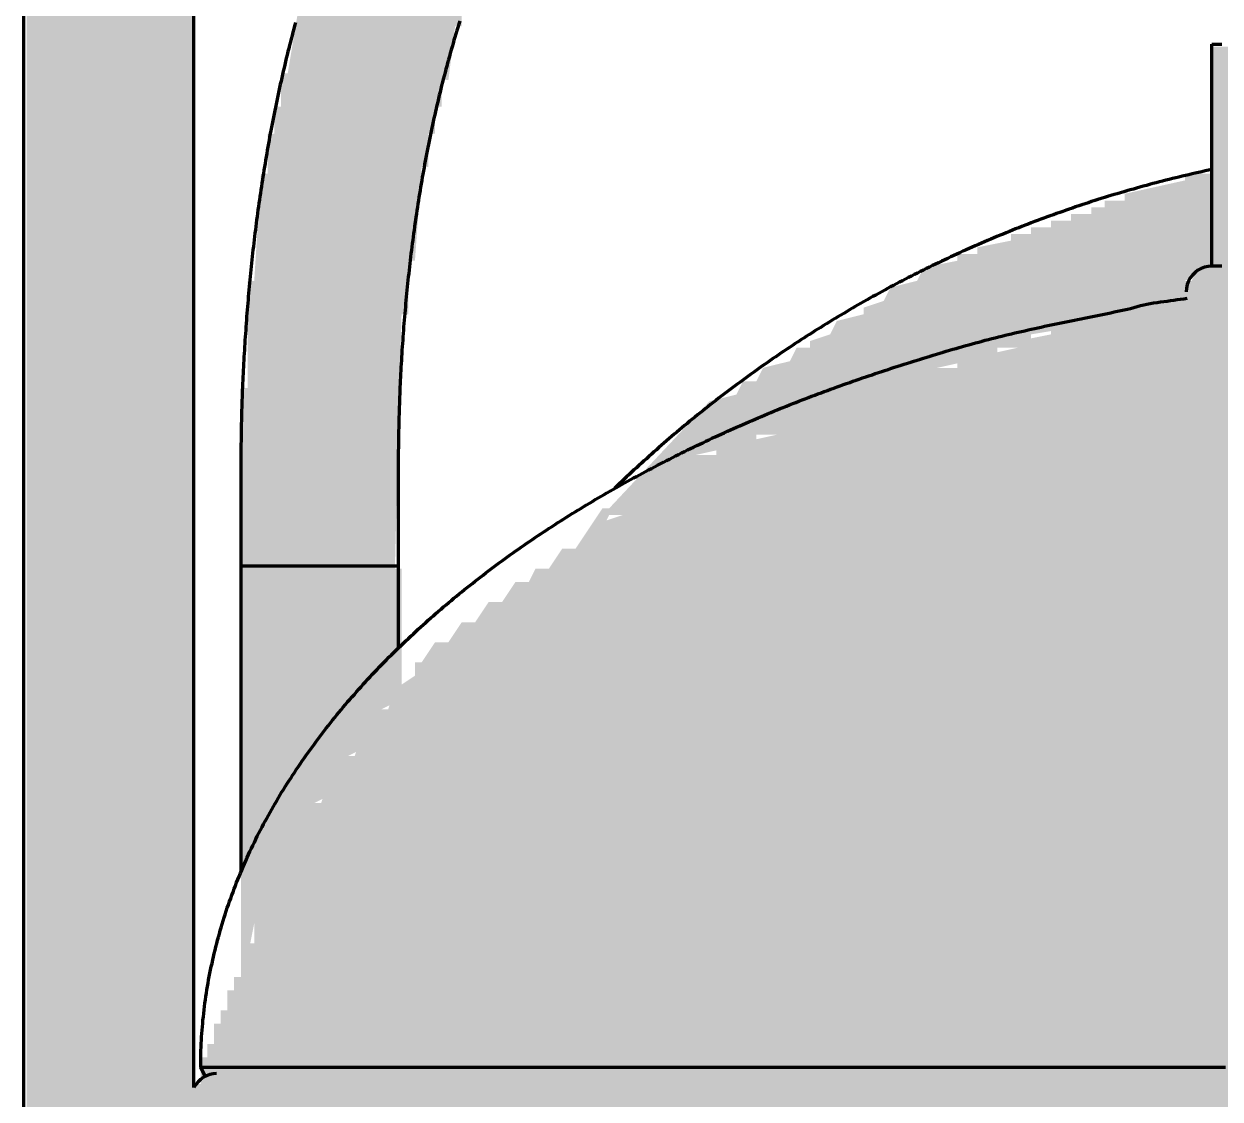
# Model space of a CAD drawing. Header units: millimetres. Extents: x 0 to 2382, y 0 to 420.
# Drawn here: x 2155.86 to 2173.73, y 334.98 to 351.04 of the extents above; entities that cross this region are included whole.
import ezdxf

# ---------------------------------------------------------------- set-up
doc = ezdxf.new("R2010")
doc.units = ezdxf.units.MM
doc.layers.add('01-VISIBLE', color=7, linetype='CONTINUOUS', lineweight=70)
doc.layers.add('13-GRAFICA', color=30, linetype='CONTINUOUS', lineweight=18)

msp = doc.modelspace()

# ---------------------------------------------------------------- hatches: boundary and pattern name
at = {"layer": '13-GRAFICA', "true_color": 0xb21820}
h = msp.add_hatch(color=7, dxfattribs=at)
h.dxf.hatch_style = 1
h.paths.add_polyline_path([(2155.9, 321.9), (2155.9, 355.8), (2156, 355.8), (2156, 356.5), (2156.1, 356.5), (2156.1, 357.3), (2156.2, 357.3), (2156.2, 357.6), (2156.3, 357.6), (2156.4, 358.1), (2156.5, 358.1), (2156.5, 358.3), (2156.6, 358.3), (2156.6, 358.6), (2156.7, 358.6), (2156.7, 358.8), (2156.8, 358.8), (2156.8, 359), (2156.9, 359), (2157, 359.5), (2157.1, 359.5), (2157.2, 359.8), (2157.5, 360), (2157.5, 360.2), (2157.7, 360.3), (2157.7, 360.5), (2158, 360.7), (2158, 360.9), (2158.2, 361), (2158.2, 361.2), (2158.3, 361.2), (2158.6, 361.6), (2158.8, 361.6), (2159.4, 362.3), (2159.6, 362.3), (2160.1, 362.9), (2160.7, 363.1), (2160.8, 363.3), (2161, 363.3), (2161, 363.4), (2161.2, 363.4), (2161.2, 363.5), (2161.8, 363.7), (2161.9, 363.9), (2162.1, 363.9), (2162.1, 364), (2162.3, 364), (2162.3, 364.1), (2162.7, 364.1), (2162.7, 364.2), (2163, 364.2), (2163, 364.3), (2163.3, 364.3), (2163.3, 364.4), (2163.6, 364.4), (2163.6, 364.5), (2164, 364.5), (2164, 364.6), (2164.3, 364.6), (2164.3, 364.7), (2164.6, 364.7), (2164.6, 364.8), (2165.6, 364.8), (2165.6, 364.9), (2166.6, 364.9), (2166.6, 365), (2189.4, 365), (2189.4, 364.9), (2191.4, 364.8), (2191.4, 364.7), (2191.7, 364.7), (2191.7, 364.6), (2192, 364.6), (2192, 364.5), (2192.4, 364.5), (2192.4, 364.4), (2192.7, 364.4), (2192.7, 364.3), (2193, 364.3), (2193, 364.2), (2193.3, 364.2), (2193.3, 364.1), (2193.7, 364.1), (2193.7, 364), (2194.1, 363.9), (2194.2, 363.7), (2194.4, 363.7), (2194.4, 363.6), (2194.6, 363.6), (2194.6, 363.5), (2195.2, 363.3), (2195.3, 363.1), (2195.9, 362.9), (2196.4, 362.3), (2196.6, 362.3), (2197.2, 361.6), (2197.4, 361.6), (2197.4, 361.5), (2197.8, 361.2), (2197.8, 361), (2198, 360.9), (2198, 360.7), (2198.3, 360.5), (2198.3, 360.3), (2198.5, 360.2), (2198.5, 360), (2198.6, 360), (2198.6, 359.9), (2198.8, 359.8), (2198.8, 359.6), (2199, 359.5), (2199.1, 359), (2199.2, 359), (2199.2, 358.8), (2199.3, 358.8), (2199.3, 358.6), (2199.4, 358.6), (2199.4, 358.3), (2199.5, 358.3), (2199.6, 357.8), (2199.7, 357.8), (2199.8, 357.3), (2199.9, 357.3), (2199.9, 356.5), (2200, 356.5), (2200, 355.8), (2200.1, 355.8), (2200.1, 321.9), (2199.9, 321.9), (2199.8, 321.7), (2199.6, 321.7), (2199.5, 321.5), (2199.3, 321.5), (2199.2, 321.3), (2199, 321.3), (2198.9, 321.1), (2198.7, 321.1), (2198.6, 320.9), (2198.4, 320.9), (2198.3, 320.7), (2198.1, 320.7), (2198.1, 320.6), (2197.9, 320.5), (2197.9, 314.5), (2197.5, 314.5), (2197.5, 321.1), (2197.6, 321.1), (2197.6, 355.5), (2197.5, 355.5), (2197.4, 356.8), (2197.3, 356.8), (2197.3, 357), (2197.2, 357), (2197.2, 357.3), (2197.1, 357.3), (2197.1, 357.5), (2197, 357.5), (2197, 357.8), (2196.9, 357.8), (2196.7, 358.4), (2196.5, 358.5), (2196.5, 358.7), (2196.4, 358.7), (2196.4, 358.8), (2196.2, 358.9), (2196.2, 359.1), (2195.9, 359.3), (2195.9, 359.5), (2195.8, 359.5), (2195.3, 360.1), (2195.1, 360.1), (2194.6, 360.7), (2194.4, 360.7), (2194.3, 360.9), (2194.1, 360.9), (2194.1, 361), (2193.5, 361.2), (2193.4, 361.4), (2193.2, 361.4), (2193.2, 361.5), (2193, 361.5), (2193, 361.6), (2192.8, 361.6), (2192.8, 361.7), (2192.6, 361.7), (2192.6, 361.8), (2192.2, 361.8), (2192.2, 361.9), (2191.9, 361.9), (2191.9, 362), (2191.6, 362), (2191.6, 362.1), (2191.2, 362.1), (2191.2, 362.2), (2190.9, 362.2), (2190.9, 362.3), (2189, 362.4), (2189, 362.5), (2167, 362.5), (2167, 362.4), (2165.1, 362.3), (2165.1, 362.2), (2164.4, 362.1), (2164.4, 362), (2164.1, 362), (2164.1, 361.9), (2163.8, 361.9), (2163.8, 361.8), (2163.4, 361.8), (2163.4, 361.7), (2163.2, 361.7), (2163.2, 361.6), (2162.6, 361.4), (2162.5, 361.2), (2162.3, 361.2), (2162.3, 361.1), (2161.7, 360.9), (2161.7, 360.8), (2161.4, 360.7), (2160.9, 360.1), (2160.7, 360.1), (2160.7, 360), (2160.1, 359.5), (2160.1, 359.3), (2159.8, 359.1), (2159.8, 358.9), (2159.5, 358.7), (2159.5, 358.5), (2159.3, 358.4), (2159.3, 358.2), (2159.2, 358.2), (2159.2, 358), (2159.1, 358), (2159.1, 357.8), (2159, 357.8), (2159, 357.5), (2158.9, 357.5), (2158.9, 357.3), (2158.8, 357.3), (2158.8, 357), (2158.7, 357), (2158.7, 356.8), (2158.6, 356.8), (2158.5, 355.5), (2158.4, 355.5), (2158.4, 321.1), (2158.5, 321.1), (2158.5, 314.5), (2158.1, 314.5), (2158.1, 320.5), (2158, 320.5), (2157.9, 320.7), (2157.7, 320.7), (2157.6, 320.9), (2157.4, 320.9), (2157.3, 321.1), (2157.1, 321.1), (2157, 321.3), (2156.8, 321.3), (2156.7, 321.5), (2156.5, 321.5), (2156.4, 321.7), (2156.2, 321.7), (2156.1, 321.9)])
at = {"layer": '13-GRAFICA', "true_color": 0x202020}
h = msp.add_hatch(color=7, dxfattribs=at)
h.dxf.hatch_style = 1
h.paths.add_polyline_path([(2161.4, 342.9), (2159.1, 342.9), (2159.1, 345.6), (2159.2, 345.6), (2159.2, 347.2), (2159.3, 347.2), (2159.4, 348.8), (2159.5, 348.8), (2159.5, 349.4), (2159.6, 349.4), (2159.6, 349.8), (2159.7, 349.8), (2159.7, 350.3), (2159.8, 350.3), (2160, 351.5), (2160.1, 351.5), (2160.1, 351.8), (2160.2, 351.8), (2160.2, 352), (2160.3, 352), (2160.4, 352.6), (2160.5, 352.6), (2160.5, 352.8), (2160.6, 352.8), (2160.7, 353.4), (2160.8, 353.4), (2160.8, 353.6), (2161, 353.7), (2161, 353.9), (2161.1, 353.9), (2161.2, 354.3), (2161.4, 354.4), (2161.5, 354.8), (2161.6, 354.8), (2162.8, 356.1), (2163.1, 356.1), (2163.1, 356.2), (2163.6, 356.3), (2163.6, 356.4), (2164.1, 356.5), (2164.1, 356.6), (2166.7, 356.8), (2166.7, 356.9), (2167.6, 356.9), (2167.6, 357), (2168.5, 357), (2168.5, 357.1), (2172, 357.1), (2172, 354.8), (2168.1, 354.7), (2168.1, 354.6), (2167.2, 354.6), (2167.2, 354.5), (2166.4, 354.5), (2166.4, 354.4), (2164.6, 354.3), (2164.6, 354.2), (2164.1, 354.1), (2164.1, 354), (2163.4, 353.4), (2163.3, 353), (2163.1, 352.9), (2163.1, 352.7), (2163, 352.7), (2163, 352.5), (2162.9, 352.5), (2162.9, 352.3), (2162.8, 352.3), (2162.8, 352.1), (2162.7, 352.1), (2162.5, 351.2), (2162.4, 351.2), (2162.4, 351), (2162.3, 351), (2162.2, 350.2), (2162.1, 350.2), (2162.1, 349.8), (2162, 349.8), (2162, 349.4), (2161.9, 349.4), (2161.9, 348.9), (2161.8, 348.9), (2161.7, 347.5), (2161.6, 347.5), (2161.6, 346.7), (2161.5, 346.7)])
at = {"layer": '13-GRAFICA', "true_color": 0xb21820}
h = msp.add_hatch(color=7, dxfattribs=at)
h.dxf.hatch_style = 1
h.paths.add_polyline_path([(2173.6, 347.4), (2173.6, 350.7), (2181.1, 350.7), (2181.1, 348.7), (2182.4, 348.7), (2182.4, 347.4)])
at = {"layer": '13-GRAFICA', "true_color": 0x202020}
h = msp.add_hatch(color=7, dxfattribs=at)
h.dxf.hatch_style = 1
h.paths.add_polyline_path([(2166.1, 345.4), (2166.5, 345.5), (2166.6, 345.7), (2166.8, 345.7), (2166.9, 345.9), (2167.3, 346), (2167.4, 346.2), (2167.6, 346.2), (2167.6, 346.3), (2167.9, 346.4), (2168, 346.6), (2168.4, 346.7), (2168.4, 346.8), (2168.7, 346.9), (2168.8, 347.1), (2169.2, 347.2), (2169.3, 347.4), (2169.8, 347.5), (2169.8, 347.6), (2170.1, 347.6), (2170.1, 347.7), (2170.6, 347.8), (2170.6, 347.9), (2170.9, 347.9), (2170.9, 348), (2171.2, 348), (2171.2, 348.1), (2171.5, 348.1), (2171.5, 348.2), (2171.8, 348.2), (2171.8, 348.3), (2172, 348.3), (2172, 348.4), (2172.3, 348.4), (2172.3, 348.5), (2173.2, 348.7), (2173.2, 348.8), (2173.6, 348.8), (2173.6, 347.4), (2173.4, 347.4), (2173.4, 347.3), (2173.2, 347.2), (2173.2, 346.9), (2173, 346.9), (2173, 346.8), (2172.5, 346.8), (2172.5, 346.7), (2172, 346.7), (2172, 346.6), (2171.5, 346.6), (2171.5, 346.5), (2170.9, 346.4), (2170.9, 346.3), (2170.7, 346.3), (2170.7, 346.2), (2170.4, 346.2), (2170.4, 346.1), (2169.5, 345.9), (2169.5, 345.8), (2169.3, 345.8), (2169.3, 345.7), (2168.4, 345.5), (2168.4, 345.4), (2168.2, 345.4), (2168.2, 345.3), (2167.3, 345.1), (2167.3, 345), (2167.1, 345), (2167.1, 344.9), (2166.8, 344.9), (2166.8, 344.8), (2165.9, 344.6), (2165.9, 344.5), (2165.7, 344.5), (2165.6, 344.3), (2165.4, 344.3), (2165.2, 344), (2165, 344), (2164.8, 343.7), (2164.6, 343.7), (2164.5, 343.5), (2164.3, 343.5), (2164.5, 343.8), (2164.6, 343.8)])
at = {"layer": '13-GRAFICA', "true_color": 0xb21820}
h = msp.add_hatch(color=7, dxfattribs=at)
h.dxf.hatch_style = 1
h.paths.add_polyline_path([(2173.3, 346.8), (2173.3, 346.9), (2173.2, 346.9), (2173.2, 347.2), (2173.3, 347.2), (2173.4, 347.4), (2182.6, 347.4), (2182.6, 347.3), (2182.8, 347.2), (2182.8, 346.9), (2181.3, 346.9), (2181.3, 346.8), (2180, 346.8), (2180, 346.9), (2175.6, 346.8), (2175.6, 346.9), (2173.7, 346.9), (2173.7, 346.8)])
h = msp.add_hatch(color=7, dxfattribs=at)
h.dxf.hatch_style = 1
h.paths.add_polyline_path([(2158.6, 335.8), (2158.7, 335.8), (2158.7, 336.1), (2158.8, 336.1), (2158.8, 336.3), (2158.9, 336.3), (2158.9, 336.6), (2159, 336.6), (2159, 336.8), (2159.1, 336.8), (2159.1, 337.1), (2159.2, 337.1), (2159.2, 337.3), (2159.3, 337.3), (2159.3, 337.6), (2159.4, 337.6), (2159.4, 337.8), (2159.5, 337.8), (2159.5, 338.1), (2159.6, 338.1), (2159.6, 338.3), (2159.7, 338.3), (2159.7, 338.6), (2159.8, 338.6), (2159.8, 338.8), (2159.9, 338.8), (2159.9, 339), (2160.2, 339.2), (2160.2, 339.4), (2160.3, 339.4), (2160.4, 339.7), (2160.7, 339.9), (2160.7, 340.1), (2160.8, 340.1), (2160.9, 340.4), (2161.2, 340.6), (2161.2, 340.8), (2161.3, 340.8), (2161.4, 341.1), (2161.7, 341.3), (2161.7, 341.5), (2161.8, 341.5), (2162, 341.8), (2162.2, 341.8), (2162.4, 342.1), (2162.6, 342.1), (2162.8, 342.4), (2163, 342.4), (2163.2, 342.7), (2163.4, 342.7), (2163.5, 342.9), (2163.7, 342.9), (2163.9, 343.2), (2164.1, 343.2), (2164.3, 343.5), (2164.5, 343.5), (2164.5, 343.6), (2164.8, 343.7), (2165, 344), (2165.2, 344), (2165.4, 344.3), (2165.6, 344.3), (2165.7, 344.5), (2165.9, 344.5), (2165.9, 344.6), (2166.2, 344.6), (2166.2, 344.7), (2167.1, 344.9), (2167.1, 345), (2167.3, 345), (2167.3, 345.1), (2168.2, 345.3), (2168.2, 345.4), (2168.4, 345.4), (2168.4, 345.5), (2169.3, 345.7), (2169.3, 345.8), (2169.5, 345.8), (2169.5, 345.9), (2169.8, 345.9), (2169.8, 346), (2170.7, 346.2), (2170.7, 346.3), (2171.2, 346.4), (2171.2, 346.5), (2171.5, 346.5), (2171.5, 346.6), (2172, 346.6), (2172, 346.7), (2172.5, 346.7), (2172.5, 346.8), (2173, 346.8), (2173, 346.9), (2173.3, 346.9), (2173.3, 346.8), (2173.7, 346.8), (2173.7, 346.9), (2175.6, 346.9), (2175.6, 346.8), (2177.1, 346.8), (2177.1, 346.9), (2180, 346.9), (2180, 346.8), (2183.1, 346.9), (2183.1, 346.8), (2184.7, 346.6), (2184.7, 346.5), (2185.1, 346.5), (2185.1, 346.4), (2185.5, 346.4), (2185.5, 346.3), (2185.8, 346.3), (2185.8, 346.2), (2186.2, 346.2), (2186.2, 346.1), (2186.6, 346.1), (2186.6, 346), (2186.9, 346), (2186.9, 345.9), (2187.6, 345.8), (2187.6, 345.7), (2187.8, 345.7), (2187.8, 345.6), (2188, 345.6), (2188, 345.5), (2188.3, 345.5), (2188.3, 345.4), (2188.8, 345.3), (2188.8, 345.2), (2189, 345.2), (2189, 345.1), (2189.2, 345.1), (2189.2, 345), (2189.5, 345), (2189.5, 344.9), (2190, 344.8), (2190, 344.7), (2190.2, 344.7), (2190.2, 344.6), (2190.4, 344.6), (2190.4, 344.5), (2190.7, 344.5), (2190.8, 344.3), (2191.2, 344.2), (2191.3, 344), (2191.7, 343.9), (2191.7, 343.8), (2192, 343.7), (2192.1, 343.5), (2192.3, 343.5), (2192.3, 343.4), (2192.5, 343.4), (2192.6, 343.2), (2192.8, 343.2), (2192.9, 343), (2193.1, 343), (2193.5, 342.5), (2193.7, 342.5), (2194.1, 342), (2194.3, 342), (2194.3, 341.9), (2195.1, 341.2), (2195.1, 341), (2195.7, 340.5), (2195.7, 340.3), (2195.8, 340.3), (2195.9, 340), (2196.1, 339.9), (2196.2, 339.5), (2196.3, 339.5), (2196.4, 339.2), (2196.6, 339.1), (2196.6, 338.9), (2196.7, 338.9), (2196.7, 338.7), (2196.8, 338.7), (2196.8, 338.4), (2196.9, 338.4), (2196.9, 338.1), (2197, 338.1), (2197, 337.8), (2197.1, 337.8), (2197.2, 337.3), (2197.3, 337.3), (2197.5, 335.3), (2158.5, 335.3), (2158.5, 335.6), (2158.6, 335.6)])
at = {"layer": '13-GRAFICA', "true_color": 0x202020}
h = msp.add_hatch(color=7, dxfattribs=at)
h.dxf.hatch_style = 1
h.paths.add_polyline_path([(2159.1, 342.9), (2161.5, 342.9), (2161.5, 341.1), (2161.4, 341.1), (2161.4, 340.9), (2161.2, 340.8), (2161.2, 340.6), (2160.9, 340.4), (2160.9, 340.2), (2160.7, 340.1), (2160.7, 339.9), (2160.4, 339.7), (2160.4, 339.5), (2160.2, 339.4), (2160.2, 339.2), (2159.9, 339), (2159.9, 338.8), (2159.8, 338.8), (2159.8, 338.6), (2159.7, 338.6), (2159.7, 338.3), (2159.6, 338.3), (2159.6, 338.1), (2159.5, 338.1), (2159.5, 337.8), (2159.4, 337.8), (2159.4, 337.6), (2159.3, 337.6), (2159.2, 337.1), (2159.1, 337.1)])
at = {"layer": '13-GRAFICA', "true_color": 0xb21820}
h = msp.add_hatch(color=7, dxfattribs=at)
h.dxf.hatch_style = 1
h.paths.add_polyline_path([(2197.5, 335.3), (2197.5, 335.2), (2197.6, 335.2), (2197.6, 334.7), (2197.5, 334.7), (2197.5, 334.6), (2158.5, 334.6), (2158.5, 334.7), (2158.4, 334.7), (2158.4, 335.2), (2158.5, 335.2), (2158.5, 335.3)])

# ---------------------------------------------------------------- linework, layer by layer
at = {"layer": '01-VISIBLE'}
for p, q in [((2155.86, 350.462), (2155.86, 355.07)), ((2158.4, 350.462), (2158.4, 355.07)), ((2173.6, 347.418), (2173.6, 350.738)), ((2155.86, 322), (2155.86, 345.462)), ((2158.4, 335.15), (2158.4, 345.462)), ((2159.1, 344.41), (2159.1, 342.938)), ((2161.45, 344.41), (2161.45, 342.938)), ((2159.1, 342.938), (2159.1, 338.365)), ((2161.45, 342.938), (2161.45, 341.712)), ((2158.568, 335.315), (2158.5, 335.45))]:
    msp.add_line(p, q, dxfattribs=at)
for points in [[(2159.916, 351.061), (2159.903, 351.012), (2159.89, 350.964), (2159.877, 350.915), (2159.865, 350.867), (2159.852, 350.818), (2159.84, 350.77), (2159.827, 350.721), (2159.815, 350.673), (2159.803, 350.624), (2159.791, 350.575), (2159.779, 350.526), (2159.768, 350.478), (2159.756, 350.429), (2159.745, 350.38), (2159.733, 350.331), (2159.722, 350.282), (2159.711, 350.234), (2159.7, 350.185), (2159.689, 350.136), (2159.678, 350.087), (2159.668, 350.038), (2159.657, 349.989), (2159.647, 349.94), (2159.636, 349.891), (2159.626, 349.841), (2159.616, 349.792), (2159.606, 349.743), (2159.596, 349.694), (2159.587, 349.645), (2159.577, 349.596), (2159.567, 349.546), (2159.558, 349.497), (2159.549, 349.448), (2159.539, 349.399), (2159.53, 349.349), (2159.521, 349.3), (2159.513, 349.251), (2159.504, 349.201), (2159.495, 349.152), (2159.487, 349.102), (2159.478, 349.053), (2159.47, 349.004), (2159.461, 348.954), (2159.453, 348.905), (2159.445, 348.855), (2159.437, 348.806), (2159.429, 348.756), (2159.422, 348.707), (2159.414, 348.657), (2159.406, 348.607), (2159.399, 348.558), (2159.392, 348.508), (2159.384, 348.459), (2159.377, 348.409), (2159.37, 348.359), (2159.363, 348.31), (2159.356, 348.26), (2159.35, 348.21), (2159.343, 348.161), (2159.336, 348.111), (2159.33, 348.061), (2159.324, 348.011), (2159.317, 347.962), (2159.311, 347.912), (2159.305, 347.862), (2159.299, 347.812), (2159.293, 347.763), (2159.287, 347.713), (2159.281, 347.663), (2159.276, 347.613), (2159.27, 347.563), (2159.265, 347.513), (2159.26, 347.464), (2159.254, 347.414), (2159.249, 347.364), (2159.244, 347.314), (2159.239, 347.264), (2159.234, 347.214), (2159.229, 347.164), (2159.225, 347.114), (2159.22, 347.064), (2159.215, 347.014), (2159.211, 346.965), (2159.207, 346.915), (2159.202, 346.865), (2159.198, 346.815), (2159.194, 346.765), (2159.19, 346.715), (2159.186, 346.665), (2159.182, 346.615), (2159.179, 346.565), (2159.175, 346.515), (2159.172, 346.465), (2159.168, 346.415), (2159.165, 346.365), (2159.161, 346.315), (2159.158, 346.265), (2159.155, 346.214), (2159.152, 346.164), (2159.149, 346.114), (2159.146, 346.064), (2159.143, 346.014), (2159.141, 345.964), (2159.138, 345.914), (2159.136, 345.864), (2159.133, 345.814), (2159.131, 345.764), (2159.129, 345.714), (2159.126, 345.664), (2159.124, 345.614), (2159.122, 345.563), (2159.12, 345.513), (2159.119, 345.463), (2159.117, 345.413), (2159.115, 345.363), (2159.114, 345.313), (2159.112, 345.263), (2159.111, 345.213), (2159.11, 345.163), (2159.108, 345.112), (2159.107, 345.062), (2159.106, 345.012), (2159.105, 344.962), (2159.104, 344.912), (2159.103, 344.862), (2159.103, 344.812), (2159.102, 344.761), (2159.102, 344.711), (2159.101, 344.661), (2159.101, 344.611), (2159.1, 344.561), (2159.1, 344.511), (2159.1, 344.461), (2159.1, 344.41)], [(2162.372, 351.081), (2162.357, 351.034), (2162.342, 350.986), (2162.327, 350.938), (2162.312, 350.89), (2162.298, 350.842), (2162.283, 350.794), (2162.269, 350.746), (2162.255, 350.698), (2162.241, 350.65), (2162.228, 350.602), (2162.214, 350.554), (2162.201, 350.506), (2162.187, 350.457), (2162.174, 350.409), (2162.161, 350.361), (2162.149, 350.312), (2162.136, 350.264), (2162.123, 350.215), (2162.111, 350.167), (2162.099, 350.118), (2162.087, 350.07), (2162.075, 350.021), (2162.063, 349.972), (2162.051, 349.924), (2162.04, 349.875), (2162.028, 349.826), (2162.017, 349.777), (2162.006, 349.729), (2161.995, 349.68), (2161.984, 349.631), (2161.973, 349.582), (2161.963, 349.533), (2161.952, 349.484), (2161.942, 349.435), (2161.932, 349.386), (2161.922, 349.337), (2161.912, 349.288), (2161.902, 349.239), (2161.892, 349.19), (2161.882, 349.141), (2161.873, 349.091), (2161.864, 349.042), (2161.854, 348.993), (2161.845, 348.944), (2161.836, 348.894), (2161.827, 348.845), (2161.819, 348.796), (2161.81, 348.747), (2161.801, 348.697), (2161.793, 348.648), (2161.785, 348.598), (2161.776, 348.549), (2161.768, 348.5), (2161.76, 348.45), (2161.752, 348.401), (2161.745, 348.351), (2161.737, 348.302), (2161.729, 348.252), (2161.722, 348.203), (2161.715, 348.153), (2161.708, 348.104), (2161.7, 348.054), (2161.693, 348.005), (2161.687, 347.955), (2161.68, 347.905), (2161.673, 347.856), (2161.667, 347.806), (2161.66, 347.756), (2161.654, 347.707), (2161.647, 347.657), (2161.641, 347.607), (2161.635, 347.558), (2161.629, 347.508), (2161.623, 347.458), (2161.618, 347.409), (2161.612, 347.359), (2161.607, 347.309), (2161.601, 347.259), (2161.596, 347.209), (2161.591, 347.16), (2161.585, 347.11), (2161.58, 347.06), (2161.575, 347.01), (2161.571, 346.96), (2161.566, 346.91), (2161.561, 346.861), (2161.557, 346.811), (2161.552, 346.761), (2161.548, 346.711), (2161.544, 346.661), (2161.539, 346.611), (2161.535, 346.561), (2161.531, 346.511), (2161.528, 346.461), (2161.524, 346.412), (2161.52, 346.362), (2161.517, 346.312), (2161.513, 346.262), (2161.51, 346.212), (2161.506, 346.162), (2161.503, 346.112), (2161.5, 346.062), (2161.497, 346.012), (2161.494, 345.962), (2161.491, 345.912), (2161.489, 345.862), (2161.486, 345.812), (2161.483, 345.762), (2161.481, 345.712), (2161.479, 345.662), (2161.476, 345.612), (2161.474, 345.562), (2161.472, 345.512), (2161.47, 345.462), (2161.468, 345.412), (2161.467, 345.362), (2161.465, 345.312), (2161.463, 345.262), (2161.462, 345.212), (2161.46, 345.161), (2161.459, 345.111), (2161.458, 345.061), (2161.457, 345.011), (2161.456, 344.961), (2161.455, 344.911), (2161.454, 344.861), (2161.453, 344.811), (2161.452, 344.761), (2161.452, 344.711), (2161.451, 344.661), (2161.451, 344.611), (2161.45, 344.561), (2161.45, 344.511), (2161.45, 344.461), (2161.45, 344.41)], [(2173.6, 350.738), (2173.65, 350.738), (2173.7, 350.738), (2173.75, 350.738)], [(2155.86, 345.462), (2155.86, 345.512), (2155.86, 345.562), (2155.86, 345.612), (2155.86, 345.662), (2155.86, 345.712), (2155.86, 345.762), (2155.86, 345.812), (2155.86, 345.862), (2155.86, 345.912), (2155.86, 345.962), (2155.86, 346.012), (2155.86, 346.062), (2155.86, 346.112), (2155.86, 346.162), (2155.86, 346.212), (2155.86, 346.262), (2155.86, 346.312), (2155.86, 346.362), (2155.86, 346.412), (2155.86, 346.462), (2155.86, 346.512), (2155.86, 346.562), (2155.86, 346.612), (2155.86, 346.662), (2155.86, 346.712), (2155.86, 346.762), (2155.86, 346.812), (2155.86, 346.862), (2155.86, 346.912), (2155.86, 346.962), (2155.86, 347.012), (2155.86, 347.062), (2155.86, 347.112), (2155.86, 347.162), (2155.86, 347.212), (2155.86, 347.262), (2155.86, 347.312), (2155.86, 347.362), (2155.86, 347.412), (2155.86, 347.462), (2155.86, 347.512), (2155.86, 347.562), (2155.86, 347.612), (2155.86, 347.662), (2155.86, 347.712), (2155.86, 347.762), (2155.86, 347.812), (2155.86, 347.862), (2155.86, 347.912), (2155.86, 347.962), (2155.86, 348.012), (2155.86, 348.062), (2155.86, 348.112), (2155.86, 348.162), (2155.86, 348.212), (2155.86, 348.262), (2155.86, 348.312), (2155.86, 348.362), (2155.86, 348.412), (2155.86, 348.462), (2155.86, 348.512), (2155.86, 348.562), (2155.86, 348.612), (2155.86, 348.662), (2155.86, 348.712), (2155.86, 348.762), (2155.86, 348.812), (2155.86, 348.862), (2155.86, 348.912), (2155.86, 348.962), (2155.86, 349.012), (2155.86, 349.062), (2155.86, 349.112), (2155.86, 349.162), (2155.86, 349.212), (2155.86, 349.262), (2155.86, 349.312), (2155.86, 349.362), (2155.86, 349.412), (2155.86, 349.462), (2155.86, 349.512), (2155.86, 349.562), (2155.86, 349.612), (2155.86, 349.662), (2155.86, 349.712), (2155.86, 349.762), (2155.86, 349.812), (2155.86, 349.862), (2155.86, 349.912), (2155.86, 349.962), (2155.86, 350.012), (2155.86, 350.062), (2155.86, 350.112), (2155.86, 350.162), (2155.86, 350.212), (2155.86, 350.262), (2155.86, 350.312), (2155.86, 350.362), (2155.86, 350.412), (2155.86, 350.462)], [(2158.4, 345.462), (2158.4, 345.512), (2158.4, 345.562), (2158.4, 345.612), (2158.4, 345.662), (2158.4, 345.712), (2158.4, 345.762), (2158.4, 345.812), (2158.4, 345.862), (2158.4, 345.912), (2158.4, 345.962), (2158.4, 346.012), (2158.4, 346.062), (2158.4, 346.112), (2158.4, 346.162), (2158.4, 346.212), (2158.4, 346.262), (2158.4, 346.312), (2158.4, 346.362), (2158.4, 346.412), (2158.4, 346.462), (2158.4, 346.512), (2158.4, 346.562), (2158.4, 346.612), (2158.4, 346.662), (2158.4, 346.712), (2158.4, 346.762), (2158.4, 346.812), (2158.4, 346.862), (2158.4, 346.912), (2158.4, 346.962), (2158.4, 347.012), (2158.4, 347.062), (2158.4, 347.112), (2158.4, 347.162), (2158.4, 347.212), (2158.4, 347.262), (2158.4, 347.312), (2158.4, 347.362), (2158.4, 347.412), (2158.4, 347.462), (2158.4, 347.512), (2158.4, 347.562), (2158.4, 347.612), (2158.4, 347.662), (2158.4, 347.712), (2158.4, 347.762), (2158.4, 347.812), (2158.4, 347.862), (2158.4, 347.912), (2158.4, 347.962), (2158.4, 348.012), (2158.4, 348.062), (2158.4, 348.112), (2158.4, 348.162), (2158.4, 348.212), (2158.4, 348.262), (2158.4, 348.312), (2158.4, 348.362), (2158.4, 348.412), (2158.4, 348.462), (2158.4, 348.512), (2158.4, 348.562), (2158.4, 348.612), (2158.4, 348.662), (2158.4, 348.712), (2158.4, 348.762), (2158.4, 348.812), (2158.4, 348.862), (2158.4, 348.912), (2158.4, 348.962), (2158.4, 349.012), (2158.4, 349.062), (2158.4, 349.112), (2158.4, 349.162), (2158.4, 349.212), (2158.4, 349.262), (2158.4, 349.312), (2158.4, 349.362), (2158.4, 349.412), (2158.4, 349.462), (2158.4, 349.512), (2158.4, 349.562), (2158.4, 349.612), (2158.4, 349.662), (2158.4, 349.712), (2158.4, 349.762), (2158.4, 349.812), (2158.4, 349.862), (2158.4, 349.912), (2158.4, 349.962), (2158.4, 350.012), (2158.4, 350.062), (2158.4, 350.112), (2158.4, 350.162), (2158.4, 350.212), (2158.4, 350.262), (2158.4, 350.312), (2158.4, 350.362), (2158.4, 350.412), (2158.4, 350.462)], [(2173.6, 348.863), (2173.551, 348.853), (2173.502, 348.842), (2173.453, 348.831), (2173.404, 348.82), (2173.355, 348.809), (2173.306, 348.798), (2173.257, 348.786), (2173.208, 348.775), (2173.159, 348.763), (2173.11, 348.751), (2173.062, 348.739), (2173.013, 348.727), (2172.964, 348.715), (2172.915, 348.703), (2172.867, 348.69), (2172.818, 348.678), (2172.769, 348.665), (2172.721, 348.652), (2172.672, 348.639), (2172.624, 348.626), (2172.575, 348.613), (2172.527, 348.6), (2172.479, 348.586), (2172.43, 348.572), (2172.382, 348.559), (2172.334, 348.545), (2172.286, 348.531), (2172.237, 348.516), (2172.189, 348.502), (2172.141, 348.488), (2172.093, 348.473), (2172.045, 348.458), (2171.997, 348.443), (2171.949, 348.428), (2171.901, 348.413), (2171.853, 348.398), (2171.806, 348.383), (2171.758, 348.367), (2171.71, 348.352), (2171.662, 348.336), (2171.615, 348.32), (2171.567, 348.304), (2171.519, 348.288), (2171.472, 348.271), (2171.425, 348.255), (2171.377, 348.238), (2171.33, 348.222), (2171.282, 348.205), (2171.235, 348.188), (2171.188, 348.171), (2171.141, 348.154), (2171.093, 348.136), (2171.046, 348.119), (2170.999, 348.101), (2170.952, 348.084), (2170.905, 348.066), (2170.858, 348.048), (2170.812, 348.03), (2170.765, 348.012), (2170.718, 347.993), (2170.671, 347.975), (2170.625, 347.956), (2170.578, 347.937), (2170.532, 347.918), (2170.485, 347.899), (2170.439, 347.88), (2170.392, 347.861), (2170.346, 347.842), (2170.3, 347.822), (2170.253, 347.803), (2170.207, 347.783), (2170.161, 347.763), (2170.115, 347.743), (2170.069, 347.723), (2170.023, 347.702), (2169.977, 347.682), (2169.931, 347.662), (2169.885, 347.641), (2169.84, 347.62), (2169.794, 347.599), (2169.748, 347.578), (2169.703, 347.557), (2169.657, 347.536), (2169.612, 347.514), (2169.567, 347.493), (2169.521, 347.471), (2169.476, 347.449), (2169.431, 347.428), (2169.386, 347.406), (2169.341, 347.383), (2169.295, 347.361), (2169.251, 347.339), (2169.206, 347.316), (2169.161, 347.294), (2169.116, 347.271), (2169.071, 347.248), (2169.027, 347.225), (2168.982, 347.202), (2168.938, 347.179), (2168.893, 347.155), (2168.849, 347.132), (2168.804, 347.108), (2168.76, 347.084), (2168.716, 347.061), (2168.672, 347.037), (2168.628, 347.012), (2168.584, 346.988), (2168.54, 346.964), (2168.496, 346.939), (2168.452, 346.915), (2168.408, 346.89), (2168.365, 346.865), (2168.321, 346.84), (2168.277, 346.815), (2168.234, 346.79), (2168.191, 346.765), (2168.147, 346.739), (2168.104, 346.714), (2168.061, 346.688), (2168.018, 346.663), (2167.975, 346.637), (2167.932, 346.611), (2167.889, 346.584), (2167.846, 346.558), (2167.803, 346.532), (2167.761, 346.505), (2167.718, 346.479), (2167.675, 346.452), (2167.633, 346.425), (2167.591, 346.398), (2167.548, 346.371), (2167.506, 346.344), (2167.464, 346.317), (2167.422, 346.289), (2167.38, 346.262), (2167.338, 346.234), (2167.296, 346.206), (2167.254, 346.179), (2167.212, 346.151), (2167.171, 346.123), (2167.129, 346.094), (2167.088, 346.066), (2167.046, 346.038), (2167.005, 346.009), (2166.964, 345.98), (2166.923, 345.952), (2166.881, 345.923), (2166.84, 345.894), (2166.8, 345.865), (2166.759, 345.835), (2166.718, 345.806), (2166.677, 345.777), (2166.637, 345.747), (2166.596, 345.717), (2166.556, 345.688), (2166.515, 345.658), (2166.475, 345.628), (2166.435, 345.597), (2166.395, 345.567), (2166.355, 345.537), (2166.315, 345.506), (2166.275, 345.476), (2166.235, 345.445), (2166.195, 345.414), (2166.156, 345.384), (2166.116, 345.353), (2166.077, 345.322), (2166.037, 345.29), (2165.998, 345.259), (2165.959, 345.228), (2165.92, 345.196), (2165.881, 345.164), (2165.842, 345.133), (2165.803, 345.101), (2165.764, 345.069), (2165.726, 345.037), (2165.687, 345.005), (2165.649, 344.972), (2165.61, 344.94), (2165.572, 344.908), (2165.534, 344.875), (2165.495, 344.842), (2165.457, 344.809), (2165.419, 344.777), (2165.382, 344.744), (2165.344, 344.71), (2165.306, 344.677), (2165.269, 344.644), (2165.231, 344.61), (2165.194, 344.577), (2165.156, 344.543), (2165.119, 344.51), (2165.082, 344.476), (2165.045, 344.442), (2165.008, 344.408), (2164.971, 344.374), (2164.934, 344.339), (2164.898, 344.305), (2164.861, 344.271), (2164.825, 344.236), (2164.788, 344.202), (2164.752, 344.167), (2164.716, 344.132), (2164.68, 344.097)], [(2173.6, 348.863), (2173.551, 348.853), (2173.502, 348.842), (2173.453, 348.831), (2173.404, 348.82), (2173.355, 348.809), (2173.306, 348.798), (2173.257, 348.786), (2173.208, 348.775), (2173.159, 348.763), (2173.11, 348.751), (2173.062, 348.739), (2173.013, 348.727), (2172.964, 348.715), (2172.915, 348.703), (2172.867, 348.69), (2172.818, 348.678), (2172.769, 348.665), (2172.721, 348.652), (2172.672, 348.639), (2172.624, 348.626), (2172.575, 348.613), (2172.527, 348.6), (2172.479, 348.586), (2172.43, 348.572), (2172.382, 348.559), (2172.334, 348.545), (2172.286, 348.531), (2172.237, 348.516), (2172.189, 348.502), (2172.141, 348.488), (2172.093, 348.473), (2172.045, 348.458), (2171.997, 348.443), (2171.949, 348.428), (2171.901, 348.413), (2171.853, 348.398), (2171.806, 348.383), (2171.758, 348.367), (2171.71, 348.352), (2171.662, 348.336), (2171.615, 348.32), (2171.567, 348.304), (2171.519, 348.288), (2171.472, 348.271), (2171.425, 348.255), (2171.377, 348.238), (2171.33, 348.222), (2171.282, 348.205), (2171.235, 348.188), (2171.188, 348.171), (2171.141, 348.154), (2171.093, 348.136), (2171.046, 348.119), (2170.999, 348.101), (2170.952, 348.084), (2170.905, 348.066), (2170.858, 348.048), (2170.812, 348.03), (2170.765, 348.012), (2170.718, 347.993), (2170.671, 347.975), (2170.625, 347.956), (2170.578, 347.937), (2170.532, 347.918), (2170.485, 347.899), (2170.439, 347.88), (2170.392, 347.861), (2170.346, 347.842), (2170.3, 347.822), (2170.253, 347.803), (2170.207, 347.783), (2170.161, 347.763), (2170.115, 347.743), (2170.069, 347.723), (2170.023, 347.702), (2169.977, 347.682), (2169.931, 347.662), (2169.885, 347.641), (2169.84, 347.62), (2169.794, 347.599), (2169.748, 347.578), (2169.703, 347.557), (2169.657, 347.536), (2169.612, 347.514), (2169.567, 347.493), (2169.521, 347.471), (2169.476, 347.449), (2169.431, 347.428), (2169.386, 347.406), (2169.341, 347.383), (2169.295, 347.361), (2169.251, 347.339), (2169.206, 347.316), (2169.161, 347.294), (2169.116, 347.271), (2169.071, 347.248), (2169.027, 347.225), (2168.982, 347.202), (2168.938, 347.179), (2168.893, 347.155), (2168.849, 347.132), (2168.804, 347.108), (2168.76, 347.084), (2168.716, 347.061), (2168.672, 347.037), (2168.628, 347.012), (2168.584, 346.988), (2168.54, 346.964), (2168.496, 346.939), (2168.452, 346.915), (2168.408, 346.89), (2168.365, 346.865), (2168.321, 346.84), (2168.277, 346.815), (2168.234, 346.79), (2168.191, 346.765), (2168.147, 346.739), (2168.104, 346.714), (2168.061, 346.688), (2168.018, 346.663), (2167.975, 346.637), (2167.932, 346.611), (2167.889, 346.584), (2167.846, 346.558), (2167.803, 346.532), (2167.761, 346.505), (2167.718, 346.479), (2167.675, 346.452), (2167.633, 346.425), (2167.591, 346.398), (2167.548, 346.371), (2167.506, 346.344), (2167.464, 346.317), (2167.422, 346.289), (2167.38, 346.262), (2167.338, 346.234), (2167.296, 346.206), (2167.254, 346.179), (2167.212, 346.151), (2167.171, 346.123), (2167.129, 346.094), (2167.088, 346.066), (2167.046, 346.038), (2167.005, 346.009), (2166.964, 345.98), (2166.923, 345.952), (2166.881, 345.923), (2166.84, 345.894), (2166.8, 345.865), (2166.759, 345.835), (2166.718, 345.806), (2166.677, 345.777), (2166.637, 345.747), (2166.596, 345.717), (2166.556, 345.688), (2166.515, 345.658), (2166.475, 345.628), (2166.435, 345.597), (2166.395, 345.567), (2166.355, 345.537), (2166.315, 345.506), (2166.275, 345.476), (2166.235, 345.445), (2166.195, 345.414), (2166.156, 345.384), (2166.116, 345.353), (2166.077, 345.322), (2166.037, 345.29), (2165.998, 345.259), (2165.959, 345.228), (2165.92, 345.196), (2165.881, 345.164), (2165.842, 345.133), (2165.803, 345.101), (2165.764, 345.069), (2165.726, 345.037), (2165.687, 345.005), (2165.649, 344.972), (2165.61, 344.94), (2165.572, 344.908), (2165.534, 344.875), (2165.495, 344.842), (2165.457, 344.809), (2165.419, 344.777), (2165.382, 344.744), (2165.344, 344.71), (2165.306, 344.677), (2165.269, 344.644), (2165.231, 344.61), (2165.194, 344.577), (2165.156, 344.543), (2165.119, 344.51), (2165.082, 344.476), (2165.045, 344.442), (2165.008, 344.408), (2164.971, 344.374), (2164.934, 344.339), (2164.898, 344.305), (2164.861, 344.271), (2164.825, 344.236), (2164.788, 344.202), (2164.752, 344.167), (2164.716, 344.132), (2164.68, 344.097)], [(2173.6, 348.863), (2173.551, 348.853), (2173.502, 348.842), (2173.453, 348.831), (2173.404, 348.82), (2173.355, 348.809), (2173.306, 348.798), (2173.257, 348.786), (2173.208, 348.775), (2173.159, 348.763), (2173.11, 348.751), (2173.062, 348.739), (2173.013, 348.727), (2172.964, 348.715), (2172.915, 348.703), (2172.867, 348.69), (2172.818, 348.678), (2172.769, 348.665), (2172.721, 348.652), (2172.672, 348.639), (2172.624, 348.626), (2172.575, 348.613), (2172.527, 348.6), (2172.479, 348.586), (2172.43, 348.572), (2172.382, 348.559), (2172.334, 348.545), (2172.286, 348.531), (2172.237, 348.516), (2172.189, 348.502), (2172.141, 348.488), (2172.093, 348.473), (2172.045, 348.458), (2171.997, 348.443), (2171.949, 348.428), (2171.901, 348.413), (2171.853, 348.398), (2171.806, 348.383), (2171.758, 348.367), (2171.71, 348.352), (2171.662, 348.336), (2171.615, 348.32), (2171.567, 348.304), (2171.519, 348.288), (2171.472, 348.271), (2171.425, 348.255), (2171.377, 348.238), (2171.33, 348.222), (2171.282, 348.205), (2171.235, 348.188), (2171.188, 348.171), (2171.141, 348.154), (2171.093, 348.136), (2171.046, 348.119), (2170.999, 348.101), (2170.952, 348.084), (2170.905, 348.066), (2170.858, 348.048), (2170.812, 348.03), (2170.765, 348.012), (2170.718, 347.993), (2170.671, 347.975), (2170.625, 347.956), (2170.578, 347.937), (2170.532, 347.918), (2170.485, 347.899), (2170.439, 347.88), (2170.392, 347.861), (2170.346, 347.842), (2170.3, 347.822), (2170.253, 347.803), (2170.207, 347.783), (2170.161, 347.763), (2170.115, 347.743), (2170.069, 347.723), (2170.023, 347.702), (2169.977, 347.682), (2169.931, 347.662), (2169.885, 347.641), (2169.84, 347.62), (2169.794, 347.599), (2169.748, 347.578), (2169.703, 347.557), (2169.657, 347.536), (2169.612, 347.514), (2169.567, 347.493), (2169.521, 347.471), (2169.476, 347.449), (2169.431, 347.428), (2169.386, 347.406), (2169.341, 347.383), (2169.295, 347.361), (2169.251, 347.339), (2169.206, 347.316), (2169.161, 347.294), (2169.116, 347.271), (2169.071, 347.248), (2169.027, 347.225), (2168.982, 347.202), (2168.938, 347.179), (2168.893, 347.155), (2168.849, 347.132), (2168.804, 347.108), (2168.76, 347.084), (2168.716, 347.061), (2168.672, 347.037), (2168.628, 347.012), (2168.584, 346.988), (2168.54, 346.964), (2168.496, 346.939), (2168.452, 346.915), (2168.408, 346.89), (2168.365, 346.865), (2168.321, 346.84), (2168.277, 346.815), (2168.234, 346.79), (2168.191, 346.765), (2168.147, 346.739), (2168.104, 346.714), (2168.061, 346.688), (2168.018, 346.663), (2167.975, 346.637), (2167.932, 346.611), (2167.889, 346.584), (2167.846, 346.558), (2167.803, 346.532), (2167.761, 346.505), (2167.718, 346.479), (2167.675, 346.452), (2167.633, 346.425), (2167.591, 346.398), (2167.548, 346.371), (2167.506, 346.344), (2167.464, 346.317), (2167.422, 346.289), (2167.38, 346.262), (2167.338, 346.234), (2167.296, 346.206), (2167.254, 346.179), (2167.212, 346.151), (2167.171, 346.123), (2167.129, 346.094), (2167.088, 346.066), (2167.046, 346.038), (2167.005, 346.009), (2166.964, 345.98), (2166.923, 345.952), (2166.881, 345.923), (2166.84, 345.894), (2166.8, 345.865), (2166.759, 345.835), (2166.718, 345.806), (2166.677, 345.777), (2166.637, 345.747), (2166.596, 345.717), (2166.556, 345.688), (2166.515, 345.658), (2166.475, 345.628), (2166.435, 345.597), (2166.395, 345.567), (2166.355, 345.537), (2166.315, 345.506), (2166.275, 345.476), (2166.235, 345.445), (2166.195, 345.414), (2166.156, 345.384), (2166.116, 345.353), (2166.077, 345.322), (2166.037, 345.29), (2165.998, 345.259), (2165.959, 345.228), (2165.92, 345.196), (2165.881, 345.164), (2165.842, 345.133), (2165.803, 345.101), (2165.764, 345.069), (2165.726, 345.037), (2165.687, 345.005), (2165.649, 344.972), (2165.61, 344.94), (2165.572, 344.908), (2165.534, 344.875), (2165.495, 344.842), (2165.457, 344.809), (2165.419, 344.777), (2165.382, 344.744), (2165.344, 344.71), (2165.306, 344.677), (2165.269, 344.644), (2165.231, 344.61), (2165.194, 344.577), (2165.156, 344.543), (2165.119, 344.51), (2165.082, 344.476), (2165.045, 344.442), (2165.008, 344.408), (2164.971, 344.374), (2164.934, 344.339), (2164.898, 344.305), (2164.861, 344.271), (2164.825, 344.236), (2164.788, 344.202), (2164.752, 344.167), (2164.716, 344.132), (2164.68, 344.097)], [(2173.6, 348.863), (2173.551, 348.853), (2173.502, 348.842), (2173.453, 348.831), (2173.404, 348.82), (2173.355, 348.809), (2173.306, 348.798), (2173.257, 348.786), (2173.208, 348.775), (2173.159, 348.763), (2173.11, 348.751), (2173.062, 348.739), (2173.013, 348.727), (2172.964, 348.715), (2172.915, 348.703), (2172.867, 348.69), (2172.818, 348.678), (2172.769, 348.665), (2172.721, 348.652), (2172.672, 348.639), (2172.624, 348.626), (2172.575, 348.613), (2172.527, 348.6), (2172.479, 348.586), (2172.43, 348.572), (2172.382, 348.559), (2172.334, 348.545), (2172.286, 348.531), (2172.237, 348.516), (2172.189, 348.502), (2172.141, 348.488), (2172.093, 348.473), (2172.045, 348.458), (2171.997, 348.443), (2171.949, 348.428), (2171.901, 348.413), (2171.853, 348.398), (2171.806, 348.383), (2171.758, 348.367), (2171.71, 348.352), (2171.662, 348.336), (2171.615, 348.32), (2171.567, 348.304), (2171.519, 348.288), (2171.472, 348.271), (2171.425, 348.255), (2171.377, 348.238), (2171.33, 348.222), (2171.282, 348.205), (2171.235, 348.188), (2171.188, 348.171), (2171.141, 348.154), (2171.093, 348.136), (2171.046, 348.119), (2170.999, 348.101), (2170.952, 348.084), (2170.905, 348.066), (2170.858, 348.048), (2170.812, 348.03), (2170.765, 348.012), (2170.718, 347.993), (2170.671, 347.975), (2170.625, 347.956), (2170.578, 347.937), (2170.532, 347.918), (2170.485, 347.899), (2170.439, 347.88), (2170.392, 347.861), (2170.346, 347.842), (2170.3, 347.822), (2170.253, 347.803), (2170.207, 347.783), (2170.161, 347.763), (2170.115, 347.743), (2170.069, 347.723), (2170.023, 347.702), (2169.977, 347.682), (2169.931, 347.662), (2169.885, 347.641), (2169.84, 347.62), (2169.794, 347.599), (2169.748, 347.578), (2169.703, 347.557), (2169.657, 347.536), (2169.612, 347.514), (2169.567, 347.493), (2169.521, 347.471), (2169.476, 347.449), (2169.431, 347.428), (2169.386, 347.406), (2169.341, 347.383), (2169.295, 347.361), (2169.251, 347.339), (2169.206, 347.316), (2169.161, 347.294), (2169.116, 347.271), (2169.071, 347.248), (2169.027, 347.225), (2168.982, 347.202), (2168.938, 347.179), (2168.893, 347.155), (2168.849, 347.132), (2168.804, 347.108), (2168.76, 347.084), (2168.716, 347.061), (2168.672, 347.037), (2168.628, 347.012), (2168.584, 346.988), (2168.54, 346.964), (2168.496, 346.939), (2168.452, 346.915), (2168.408, 346.89), (2168.365, 346.865), (2168.321, 346.84), (2168.277, 346.815), (2168.234, 346.79), (2168.191, 346.765), (2168.147, 346.739), (2168.104, 346.714), (2168.061, 346.688), (2168.018, 346.663), (2167.975, 346.637), (2167.932, 346.611), (2167.889, 346.584), (2167.846, 346.558), (2167.803, 346.532), (2167.761, 346.505), (2167.718, 346.479), (2167.675, 346.452), (2167.633, 346.425), (2167.591, 346.398), (2167.548, 346.371), (2167.506, 346.344), (2167.464, 346.317), (2167.422, 346.289), (2167.38, 346.262), (2167.338, 346.234), (2167.296, 346.206), (2167.254, 346.179), (2167.212, 346.151), (2167.171, 346.123), (2167.129, 346.094), (2167.088, 346.066), (2167.046, 346.038), (2167.005, 346.009), (2166.964, 345.98), (2166.923, 345.952), (2166.881, 345.923), (2166.84, 345.894), (2166.8, 345.865), (2166.759, 345.835), (2166.718, 345.806), (2166.677, 345.777), (2166.637, 345.747), (2166.596, 345.717), (2166.556, 345.688), (2166.515, 345.658), (2166.475, 345.628), (2166.435, 345.597), (2166.395, 345.567), (2166.355, 345.537), (2166.315, 345.506), (2166.275, 345.476), (2166.235, 345.445), (2166.195, 345.414), (2166.156, 345.384), (2166.116, 345.353), (2166.077, 345.322), (2166.037, 345.29), (2165.998, 345.259), (2165.959, 345.228), (2165.92, 345.196), (2165.881, 345.164), (2165.842, 345.133), (2165.803, 345.101), (2165.764, 345.069), (2165.726, 345.037), (2165.687, 345.005), (2165.649, 344.972), (2165.61, 344.94), (2165.572, 344.908), (2165.534, 344.875), (2165.495, 344.842), (2165.457, 344.809), (2165.419, 344.777), (2165.382, 344.744), (2165.344, 344.71), (2165.306, 344.677), (2165.269, 344.644), (2165.231, 344.61), (2165.194, 344.577), (2165.156, 344.543), (2165.119, 344.51), (2165.082, 344.476), (2165.045, 344.442), (2165.008, 344.408), (2164.971, 344.374), (2164.934, 344.339), (2164.898, 344.305), (2164.861, 344.271), (2164.825, 344.236), (2164.788, 344.202), (2164.752, 344.167), (2164.716, 344.132), (2164.68, 344.097)], [(2173.6, 347.418), (2173.546, 347.414), (2173.493, 347.403), (2173.442, 347.384), (2173.395, 347.358), (2173.351, 347.325), (2173.313, 347.287), (2173.28, 347.244), (2173.254, 347.196), (2173.235, 347.145), (2173.224, 347.092), (2173.22, 347.038)], [(2173.75, 347.418), (2173.7, 347.418), (2173.65, 347.418), (2173.6, 347.418)], [(2158.5, 335.45), (2158.5, 335.501), (2158.501, 335.551), (2158.501, 335.601), (2158.503, 335.652), (2158.504, 335.702), (2158.506, 335.753), (2158.508, 335.803), (2158.511, 335.854), (2158.514, 335.904), (2158.517, 335.955), (2158.521, 336.005), (2158.525, 336.055), (2158.53, 336.106), (2158.534, 336.156), (2158.54, 336.206), (2158.545, 336.256), (2158.551, 336.307), (2158.557, 336.357), (2158.564, 336.407), (2158.571, 336.457), (2158.578, 336.507), (2158.585, 336.557), (2158.593, 336.607), (2158.601, 336.656), (2158.61, 336.706), (2158.619, 336.756), (2158.628, 336.805), (2158.638, 336.855), (2158.648, 336.905), (2158.658, 336.954), (2158.669, 337.003), (2158.68, 337.053), (2158.691, 337.102), (2158.703, 337.151), (2158.714, 337.2), (2158.727, 337.249), (2158.739, 337.298), (2158.752, 337.347), (2158.765, 337.396), (2158.779, 337.444), (2158.793, 337.493), (2158.807, 337.541), (2158.821, 337.59), (2158.836, 337.638), (2158.851, 337.686), (2158.867, 337.734), (2158.882, 337.782), (2158.898, 337.83), (2158.915, 337.878), (2158.931, 337.926), (2158.948, 337.973), (2158.965, 338.021), (2158.983, 338.068), (2159.001, 338.115), (2159.019, 338.163), (2159.037, 338.21), (2159.056, 338.257), (2159.075, 338.303), (2159.094, 338.35), (2159.113, 338.397), (2159.133, 338.443), (2159.153, 338.489), (2159.174, 338.536), (2159.194, 338.582), (2159.215, 338.628), (2159.236, 338.674), (2159.258, 338.719), (2159.28, 338.765), (2159.302, 338.81), (2159.324, 338.856), (2159.346, 338.901), (2159.369, 338.946), (2159.392, 338.991), (2159.416, 339.036), (2159.439, 339.08), (2159.463, 339.125), (2159.487, 339.169), (2159.511, 339.214), (2159.536, 339.258), (2159.561, 339.302), (2159.586, 339.346), (2159.611, 339.389), (2159.636, 339.433), (2159.662, 339.476), (2159.688, 339.52), (2159.714, 339.563), (2159.741, 339.606), (2159.767, 339.649), (2159.794, 339.692), (2159.821, 339.734), (2159.849, 339.777), (2159.876, 339.819), (2159.904, 339.861), (2159.932, 339.903), (2159.96, 339.945), (2159.989, 339.987), (2160.017, 340.028), (2160.046, 340.07), (2160.075, 340.111), (2160.104, 340.152), (2160.134, 340.193), (2160.163, 340.234), (2160.193, 340.275), (2160.223, 340.316), (2160.253, 340.356), (2160.284, 340.397), (2160.314, 340.437), (2160.345, 340.477), (2160.376, 340.517), (2160.407, 340.557), (2160.438, 340.596), (2160.47, 340.636), (2160.502, 340.675), (2160.533, 340.714), (2160.565, 340.753), (2160.598, 340.792), (2160.63, 340.831), (2160.663, 340.869), (2160.695, 340.908), (2160.728, 340.946), (2160.761, 340.984), (2160.795, 341.022), (2160.828, 341.06), (2160.862, 341.098), (2160.895, 341.135), (2160.929, 341.173), (2160.963, 341.21), (2160.998, 341.247), (2161.032, 341.284), (2161.066, 341.321), (2161.101, 341.358), (2161.136, 341.395), (2161.171, 341.431), (2161.206, 341.467), (2161.241, 341.503), (2161.277, 341.539), (2161.312, 341.575), (2161.348, 341.611), (2161.384, 341.647), (2161.42, 341.682), (2161.456, 341.717), (2161.492, 341.752), (2161.529, 341.787), (2161.565, 341.822), (2161.602, 341.857), (2161.639, 341.892), (2161.676, 341.926), (2161.713, 341.96), (2161.75, 341.995), (2161.787, 342.029), (2161.825, 342.062), (2161.862, 342.096), (2161.9, 342.13), (2161.938, 342.163), (2161.976, 342.197), (2162.014, 342.23), (2162.052, 342.263), (2162.09, 342.296), (2162.128, 342.329), (2162.167, 342.361), (2162.206, 342.394), (2162.244, 342.426), (2162.283, 342.458), (2162.322, 342.491), (2162.361, 342.523), (2162.4, 342.554), (2162.44, 342.586), (2162.479, 342.618), (2162.519, 342.649), (2162.558, 342.68), (2162.598, 342.712), (2162.638, 342.743), (2162.678, 342.774), (2162.718, 342.804), (2162.758, 342.835), (2162.798, 342.866), (2162.839, 342.896), (2162.879, 342.926), (2162.92, 342.956), (2162.96, 342.986), (2163.001, 343.016), (2163.042, 343.046), (2163.083, 343.075), (2163.124, 343.105), (2163.165, 343.134), (2163.206, 343.164), (2163.247, 343.193), (2163.289, 343.222), (2163.33, 343.25), (2163.372, 343.279), (2163.413, 343.308), (2163.455, 343.336), (2163.497, 343.365), (2163.539, 343.393), (2163.581, 343.421), (2163.623, 343.449), (2163.665, 343.477), (2163.707, 343.504), (2163.749, 343.532), (2163.792, 343.559), (2163.834, 343.587), (2163.877, 343.614), (2163.919, 343.641), (2163.962, 343.668), (2164.005, 343.695), (2164.048, 343.722), (2164.091, 343.748), (2164.134, 343.775), (2164.177, 343.801), (2164.22, 343.827), (2164.263, 343.853), (2164.306, 343.879), (2164.35, 343.905), (2164.393, 343.931), (2164.437, 343.957), (2164.48, 343.982), (2164.524, 344.008), (2164.568, 344.033), (2164.611, 344.058), (2164.655, 344.083), (2164.699, 344.108), (2164.743, 344.133), (2164.787, 344.158), (2164.831, 344.182), (2164.875, 344.207), (2164.92, 344.231), (2164.964, 344.255), (2165.008, 344.279), (2165.053, 344.304), (2165.097, 344.327), (2165.142, 344.351), (2165.186, 344.375), (2165.231, 344.398), (2165.276, 344.422), (2165.321, 344.445), (2165.365, 344.468), (2165.41, 344.492), (2165.455, 344.515), (2165.5, 344.538), (2165.545, 344.56), (2165.591, 344.583), (2165.636, 344.606), (2165.681, 344.628), (2165.726, 344.65), (2165.772, 344.673), (2165.817, 344.695), (2165.862, 344.717), (2165.908, 344.739), (2165.953, 344.76), (2165.999, 344.782), (2166.045, 344.804), (2166.09, 344.825), (2166.136, 344.847), (2166.182, 344.868), (2166.228, 344.889), (2166.274, 344.91), (2166.32, 344.931), (2166.366, 344.952), (2166.412, 344.973), (2166.458, 344.993), (2166.504, 345.014), (2166.55, 345.034), (2166.596, 345.054), (2166.643, 345.075), (2166.689, 345.095), (2166.735, 345.115), (2166.782, 345.135), (2166.828, 345.155), (2166.875, 345.174), (2166.921, 345.194), (2166.968, 345.214), (2167.014, 345.233), (2167.061, 345.252), (2167.108, 345.271), (2167.155, 345.291), (2167.201, 345.309), (2167.248, 345.328), (2167.295, 345.347), (2167.342, 345.366), (2167.389, 345.384), (2167.436, 345.403), (2167.483, 345.421), (2167.53, 345.439), (2167.577, 345.457), (2167.625, 345.475), (2167.672, 345.493), (2167.719, 345.511), (2167.766, 345.529), (2167.814, 345.546), (2167.861, 345.564), (2167.909, 345.581), (2167.956, 345.598), (2168.004, 345.615), (2168.051, 345.632), (2168.099, 345.649), (2168.146, 345.666), (2168.194, 345.683), (2168.242, 345.7), (2168.289, 345.716), (2168.337, 345.733), (2168.385, 345.749), (2168.433, 345.765), (2168.48, 345.782), (2168.528, 345.798), (2168.576, 345.814), (2168.624, 345.83), (2168.672, 345.846), (2168.72, 345.861), (2168.768, 345.877), (2168.816, 345.893), (2168.864, 345.908), (2168.912, 345.924), (2168.96, 345.939), (2169.008, 345.955), (2169.056, 345.97), (2169.105, 345.985), (2169.153, 346), (2169.201, 346.015), (2169.249, 346.03), (2169.297, 346.045), (2169.346, 346.06), (2169.394, 346.075), (2169.442, 346.09), (2169.491, 346.105), (2169.539, 346.119), (2169.587, 346.134), (2169.636, 346.148), (2169.684, 346.163), (2169.733, 346.177), (2169.781, 346.191), (2169.83, 346.205), (2169.878, 346.219), (2169.927, 346.233), (2169.975, 346.246), (2170.024, 346.26), (2170.073, 346.273), (2170.121, 346.286), (2170.17, 346.299), (2170.219, 346.312), (2170.268, 346.325), (2170.317, 346.337), (2170.366, 346.35), (2170.415, 346.362), (2170.464, 346.374), (2170.513, 346.386), (2170.562, 346.398), (2170.611, 346.41), (2170.66, 346.421), (2170.709, 346.433), (2170.759, 346.444), (2170.808, 346.455), (2170.857, 346.466), (2170.906, 346.477), (2170.956, 346.488), (2171.005, 346.499), (2171.054, 346.51), (2171.104, 346.521), (2171.153, 346.531), (2171.203, 346.542), (2171.252, 346.552), (2171.301, 346.562), (2171.351, 346.573), (2171.4, 346.583), (2171.45, 346.593), (2171.499, 346.603), (2171.549, 346.613), (2171.598, 346.623), (2171.648, 346.633), (2171.697, 346.643), (2171.747, 346.653), (2171.796, 346.663), (2171.846, 346.673), (2171.895, 346.684), (2171.945, 346.694), (2171.994, 346.704), (2172.044, 346.714), (2172.093, 346.724), (2172.143, 346.735), (2172.192, 346.745), (2172.241, 346.755), (2172.291, 346.766), (2172.34, 346.777), (2172.389, 346.789), (2172.438, 346.803), (2172.486, 346.817), (2172.535, 346.831), (2172.584, 346.842), (2172.633, 346.852), (2172.683, 346.861), (2172.733, 346.869), (2172.783, 346.876), (2172.833, 346.884), (2172.883, 346.891), (2172.933, 346.898), (2172.983, 346.905), (2173.033, 346.912), (2173.083, 346.919), (2173.133, 346.926), (2173.183, 346.932), (2173.233, 346.939)], [(2161.45, 342.938), (2161.4, 342.938), (2161.35, 342.938), (2161.3, 342.938), (2161.25, 342.938), (2161.2, 342.938), (2161.15, 342.938), (2161.1, 342.938), (2161.05, 342.938), (2161, 342.938), (2160.95, 342.938), (2160.9, 342.938), (2160.85, 342.938), (2160.8, 342.938), (2160.75, 342.938), (2160.7, 342.938), (2160.65, 342.938), (2160.6, 342.938), (2160.55, 342.938), (2160.5, 342.938), (2160.45, 342.938), (2160.4, 342.938), (2160.35, 342.938), (2160.3, 342.938), (2160.25, 342.938), (2160.2, 342.938), (2160.15, 342.938), (2160.1, 342.938), (2160.05, 342.938), (2160, 342.938), (2159.95, 342.938), (2159.9, 342.938), (2159.85, 342.938), (2159.8, 342.938), (2159.75, 342.938), (2159.7, 342.938), (2159.65, 342.938), (2159.6, 342.938), (2159.55, 342.938), (2159.5, 342.938), (2159.45, 342.938), (2159.4, 342.938), (2159.35, 342.938), (2159.3, 342.938), (2159.25, 342.938), (2159.2, 342.938), (2159.15, 342.938), (2159.1, 342.938)], [(2161.45, 342.938), (2161.4, 342.938), (2161.35, 342.938), (2161.3, 342.938), (2161.25, 342.938), (2161.2, 342.938), (2161.15, 342.938), (2161.1, 342.938), (2161.05, 342.938), (2161, 342.938), (2160.95, 342.938), (2160.9, 342.938), (2160.85, 342.938), (2160.8, 342.938), (2160.75, 342.938), (2160.7, 342.938), (2160.65, 342.938), (2160.6, 342.938), (2160.55, 342.938), (2160.5, 342.938), (2160.45, 342.938), (2160.4, 342.938), (2160.35, 342.938), (2160.3, 342.938), (2160.25, 342.938), (2160.2, 342.938), (2160.15, 342.938), (2160.1, 342.938), (2160.05, 342.938), (2160, 342.938), (2159.95, 342.938), (2159.9, 342.938), (2159.85, 342.938), (2159.8, 342.938), (2159.75, 342.938), (2159.7, 342.938), (2159.65, 342.938), (2159.6, 342.938), (2159.55, 342.938), (2159.5, 342.938), (2159.45, 342.938), (2159.4, 342.938), (2159.35, 342.938), (2159.3, 342.938), (2159.25, 342.938), (2159.2, 342.938), (2159.15, 342.938), (2159.1, 342.938)], [(2158.738, 335.355), (2158.686, 335.351), (2158.635, 335.341), (2158.586, 335.324), (2158.54, 335.3), (2158.498, 335.27), (2158.46, 335.234), (2158.427, 335.194), (2158.4, 335.15)], [(2158.5, 335.45), (2158.597, 335.45), (2158.695, 335.45), (2158.793, 335.45), (2158.89, 335.45), (2158.988, 335.45), (2159.085, 335.45), (2159.182, 335.45), (2159.28, 335.45), (2159.378, 335.45), (2159.475, 335.45), (2159.573, 335.45), (2159.67, 335.45), (2159.767, 335.45), (2159.865, 335.45), (2159.963, 335.45), (2160.06, 335.45), (2160.157, 335.45), (2160.255, 335.45), (2160.352, 335.45), (2160.45, 335.45), (2160.548, 335.45), (2160.645, 335.45), (2160.742, 335.45), (2160.84, 335.45), (2160.938, 335.45), (2161.035, 335.45), (2161.133, 335.45), (2161.23, 335.45), (2161.327, 335.45), (2161.425, 335.45), (2161.523, 335.45), (2161.62, 335.45), (2161.718, 335.45), (2161.815, 335.45), (2161.912, 335.45), (2162.01, 335.45), (2162.108, 335.45), (2162.205, 335.45), (2162.302, 335.45), (2162.4, 335.45), (2162.497, 335.45), (2162.595, 335.45), (2162.693, 335.45), (2162.79, 335.45), (2162.887, 335.45), (2162.985, 335.45), (2163.082, 335.45), (2163.18, 335.45), (2163.278, 335.45), (2163.375, 335.45), (2163.472, 335.45), (2163.57, 335.45), (2163.668, 335.45), (2163.765, 335.45), (2163.863, 335.45), (2163.96, 335.45), (2164.057, 335.45), (2164.155, 335.45), (2164.253, 335.45), (2164.35, 335.45), (2164.448, 335.45), (2164.545, 335.45), (2164.642, 335.45), (2164.74, 335.45), (2164.838, 335.45), (2164.935, 335.45), (2165.032, 335.45), (2165.13, 335.45), (2165.227, 335.45), (2165.325, 335.45), (2165.423, 335.45), (2165.52, 335.45), (2165.617, 335.45), (2165.715, 335.45), (2165.812, 335.45), (2165.91, 335.45), (2166.008, 335.45), (2166.105, 335.45), (2166.202, 335.45), (2166.3, 335.45), (2166.398, 335.45), (2166.495, 335.45), (2166.593, 335.45), (2166.69, 335.45), (2166.787, 335.45), (2166.885, 335.45), (2166.983, 335.45), (2167.08, 335.45), (2167.177, 335.45), (2167.275, 335.45), (2167.372, 335.45), (2167.47, 335.45), (2167.568, 335.45), (2167.665, 335.45), (2167.762, 335.45), (2167.86, 335.45), (2167.957, 335.45), (2168.055, 335.45), (2168.153, 335.45), (2168.25, 335.45), (2168.347, 335.45), (2168.445, 335.45), (2168.543, 335.45), (2168.64, 335.45), (2168.738, 335.45), (2168.835, 335.45), (2168.932, 335.45), (2169.03, 335.45), (2169.128, 335.45), (2169.225, 335.45), (2169.323, 335.45), (2169.42, 335.45), (2169.517, 335.45), (2169.615, 335.45), (2169.713, 335.45), (2169.81, 335.45), (2169.907, 335.45), (2170.005, 335.45), (2170.102, 335.45), (2170.2, 335.45), (2170.298, 335.45), (2170.395, 335.45), (2170.492, 335.45), (2170.59, 335.45), (2170.688, 335.45), (2170.785, 335.45), (2170.883, 335.45), (2170.98, 335.45), (2171.077, 335.45), (2171.175, 335.45), (2171.273, 335.45), (2171.37, 335.45), (2171.468, 335.45), (2171.565, 335.45), (2171.662, 335.45), (2171.76, 335.45), (2171.858, 335.45), (2171.955, 335.45), (2172.052, 335.45), (2172.15, 335.45), (2172.247, 335.45), (2172.345, 335.45), (2172.443, 335.45), (2172.54, 335.45), (2172.637, 335.45), (2172.735, 335.45), (2172.832, 335.45), (2172.93, 335.45), (2173.028, 335.45), (2173.125, 335.45), (2173.222, 335.45), (2173.32, 335.45), (2173.418, 335.45), (2173.515, 335.45), (2173.613, 335.45), (2173.71, 335.45), (2173.807, 335.45)]]:
    msp.add_lwpolyline(points, dxfattribs=at)

doc.saveas('drawing.dxf')
